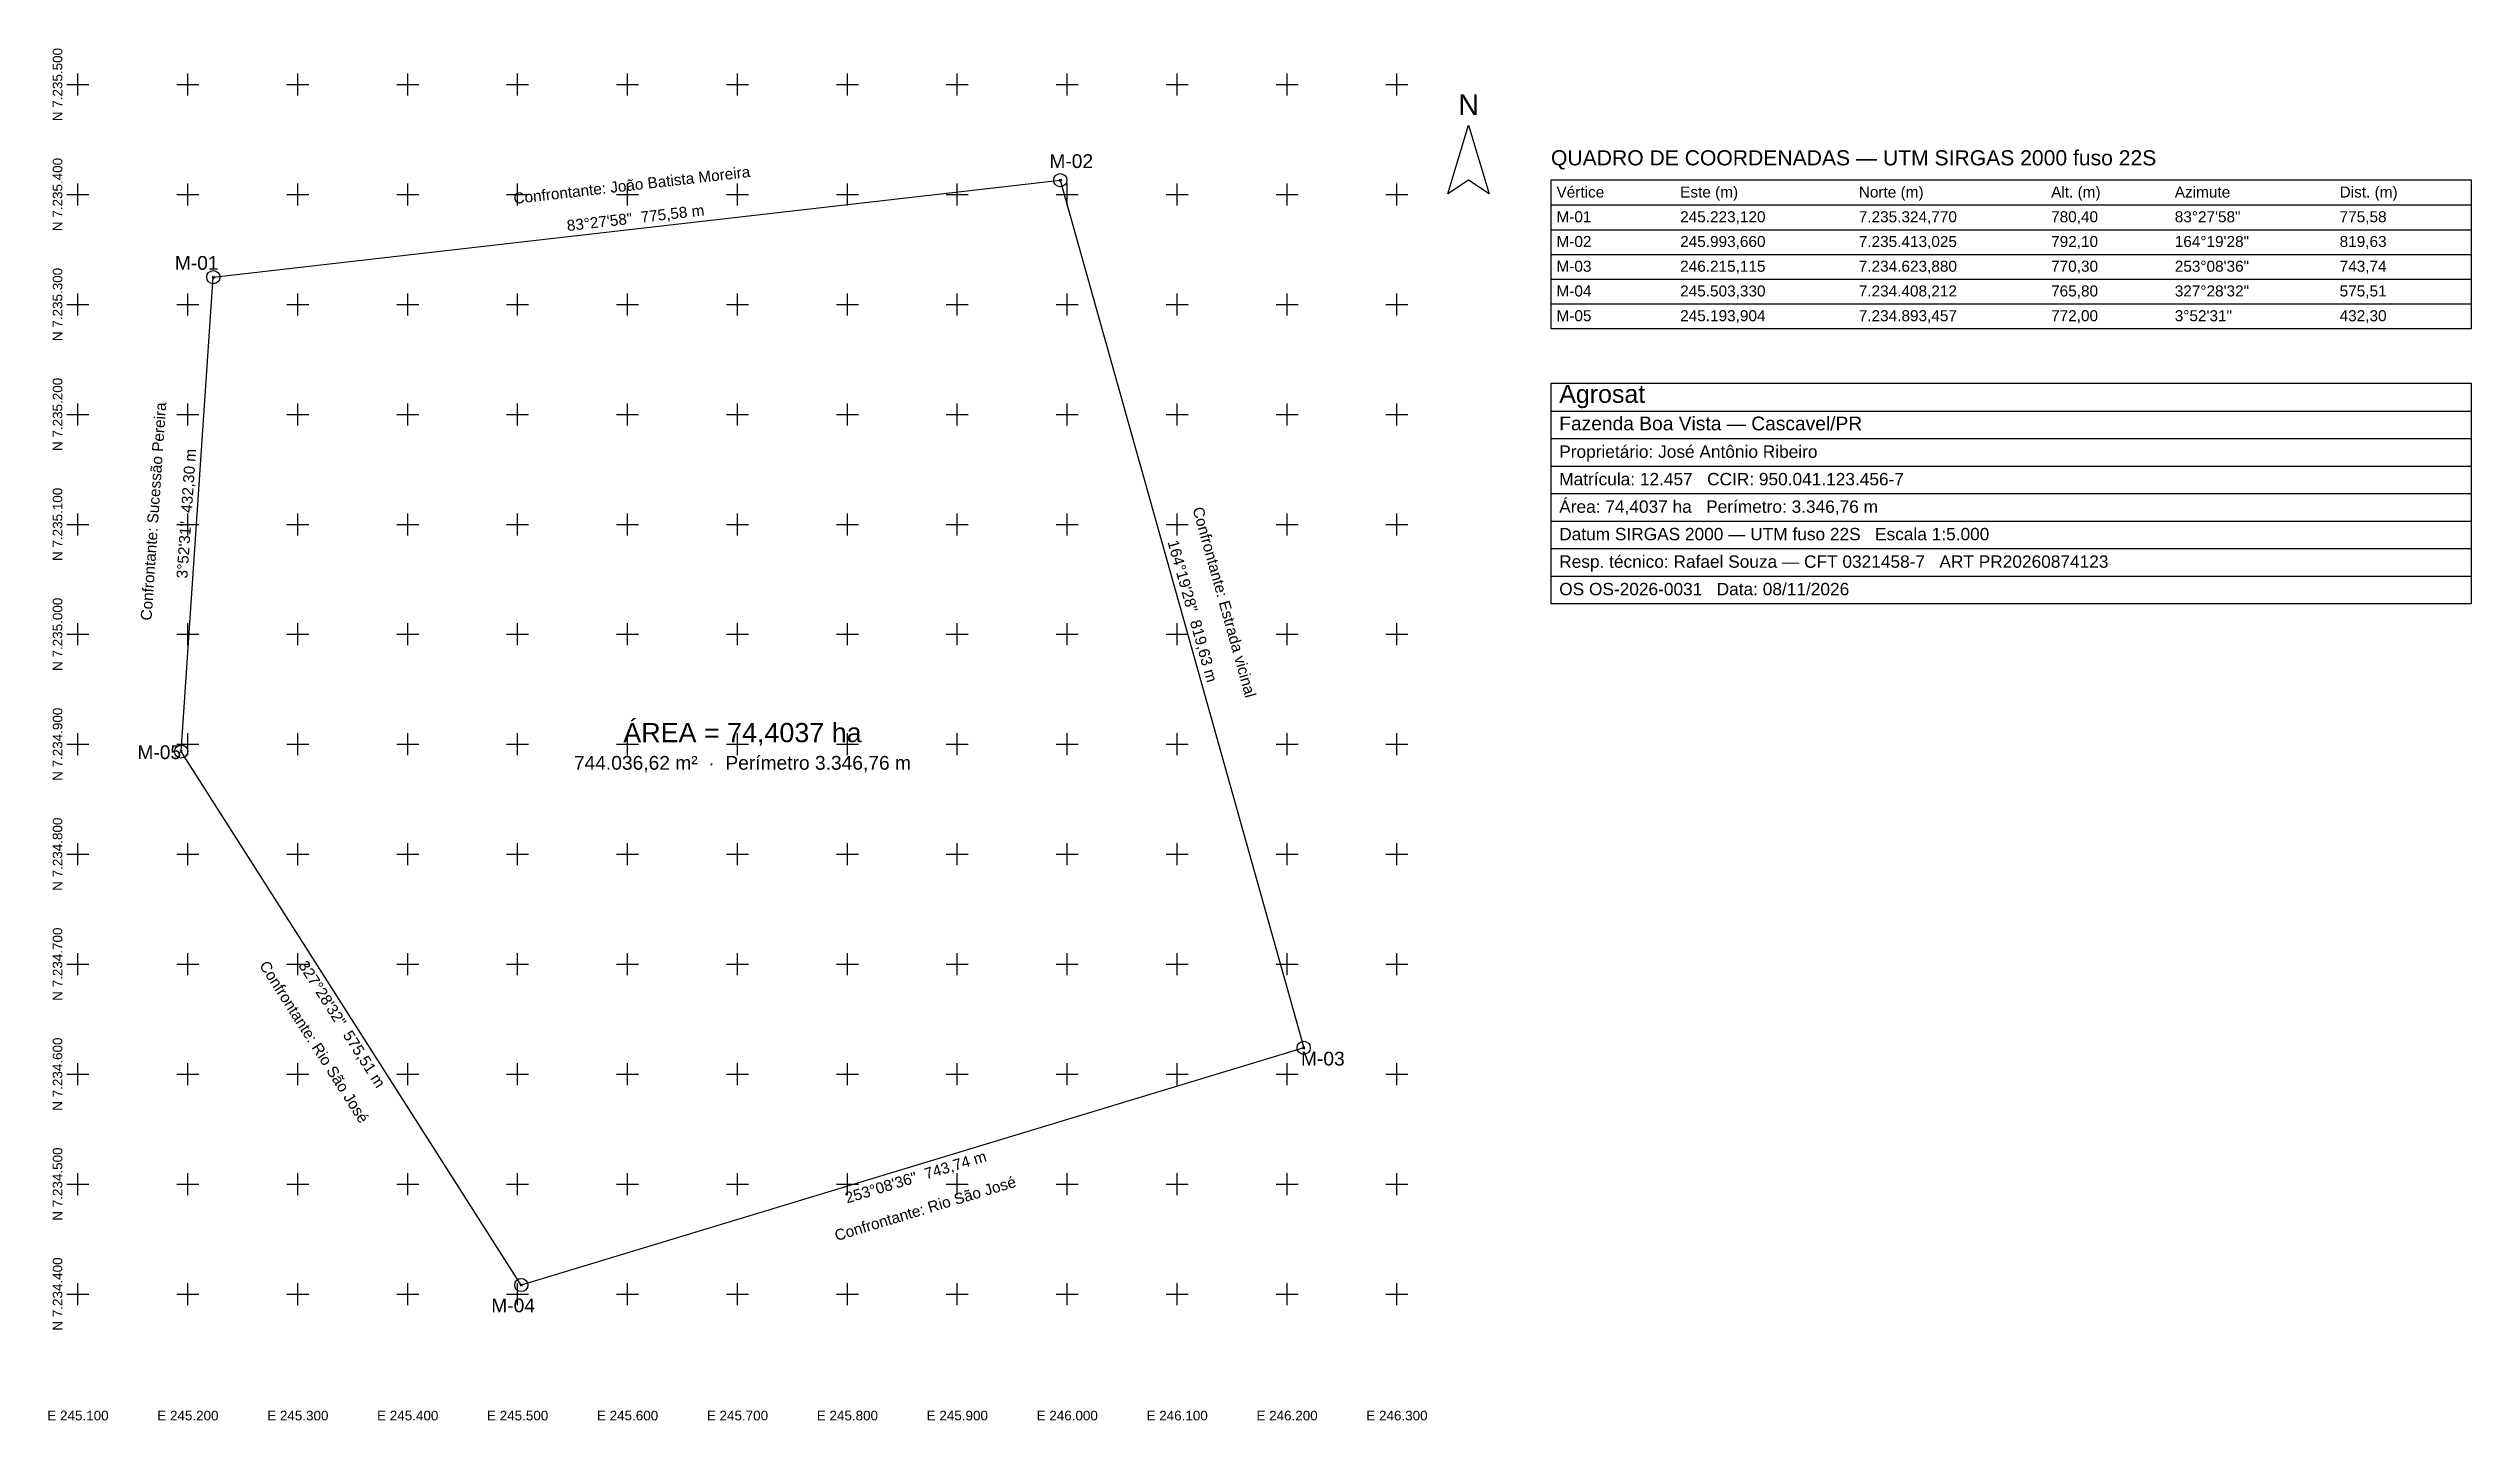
# Model space of a CAD drawing. Extents: x 245073 to 247278, y 7234285 to 7235533.
import ezdxf
from ezdxf.enums import TextEntityAlignment as Align

# ---------------------------------------------------------------- set-up
doc = ezdxf.new("R2010")
doc.units = 0
doc.header["$PDMODE"] = 35
doc.linetypes.add('DASHED', pattern=[0.75, 0.5, -0.25])
for name, color, linetype in [('TOPO-AZIMUTE-DIST', 3, 'CONTINUOUS'), ('TOPO-CARIMBO', 7, 'CONTINUOUS'), ('TOPO-CONFRONTANTES', 6, 'CONTINUOUS'), ('TOPO-NORTE', 2, 'CONTINUOUS'), ('TOPO-PERIMETRO', 1, 'CONTINUOUS'), ('TOPO-PONTOS-3D', 4, 'CONTINUOUS'), ('TOPO-QUADRICULA', 8, 'DASHED'), ('TOPO-ROTULOS', 7, 'CONTINUOUS'), ('TOPO-TABELA', 7, 'CONTINUOUS'), ('TOPO-VERTICES', 5, 'CONTINUOUS')]:
    doc.layers.add(name, color=color, linetype=linetype)
doc.styles.add('TOPO', font='arial.ttf')

msp = doc.modelspace()

# ---------------------------------------------------------------- linework, layer by layer
at = {"layer": 'TOPO-CARIMBO'}
for p, q in [((246440.115, 7235203.025), (247277.615, 7235203.025)), ((246440.115, 7235178.025), (247277.615, 7235178.025)), ((246440.115, 7235153.025), (247277.615, 7235153.025)), ((246440.115, 7235128.025), (247277.615, 7235128.025)), ((246440.115, 7235103.025), (247277.615, 7235103.025)), ((246440.115, 7235078.025), (247277.615, 7235078.025)), ((246440.115, 7235053.025), (247277.615, 7235053.025))]:
    msp.add_line(p, q, dxfattribs=at)
msp.add_lwpolyline([(246440.115, 7235028.025), (247277.615, 7235028.025), (247277.615, 7235228.025), (246440.115, 7235228.025)], close=True, dxfattribs=at)
at = {"layer": 'TOPO-NORTE'}
msp.add_lwpolyline([(246365.115, 7235463.025), (246383.865, 7235400.525), (246365.115, 7235413.025), (246346.365, 7235400.525)], close=True, dxfattribs=at)
at = {"layer": 'TOPO-PERIMETRO'}
msp.add_lwpolyline([(245223.12, 7235324.77), (245993.66, 7235413.025), (246215.115, 7234623.88), (245503.33, 7234408.212), (245193.904, 7234893.457)], close=True, dxfattribs=at)
at = {"layer": 'TOPO-PONTOS-3D'}
for p in [(245993.66, 7235413.025, 792.1), (245223.12, 7235324.77, 780.4), (245193.904, 7234893.457, 772), (246215.115, 7234623.88, 770.3), (245503.33, 7234408.212, 765.8)]:
    msp.add_point(p, dxfattribs=at)
at = {"layer": 'TOPO-QUADRICULA'}
for p, q in [((245090, 7235500), (245110, 7235500)), ((245100, 7235490), (245100, 7235510)), ((245190, 7235500), (245210, 7235500)), ((245200, 7235490), (245200, 7235510)), ((245290, 7235500), (245310, 7235500)), ((245300, 7235490), (245300, 7235510)), ((245390, 7235500), (245410, 7235500)), ((245400, 7235490), (245400, 7235510)), ((245490, 7235500), (245510, 7235500)), ((245500, 7235490), (245500, 7235510)), ((245590, 7235500), (245610, 7235500)), ((245600, 7235490), (245600, 7235510)), ((245690, 7235500), (245710, 7235500)), ((245700, 7235490), (245700, 7235510)), ((245790, 7235500), (245810, 7235500)), ((245800, 7235490), (245800, 7235510)), ((245890, 7235500), (245910, 7235500)), ((245900, 7235490), (245900, 7235510)), ((245990, 7235500), (246010, 7235500)), ((246000, 7235490), (246000, 7235510)), ((246090, 7235500), (246110, 7235500)), ((246100, 7235490), (246100, 7235510)), ((246190, 7235500), (246210, 7235500)), ((246200, 7235490), (246200, 7235510)), ((246290, 7235500), (246310, 7235500)), ((246300, 7235490), (246300, 7235510)), ((245100, 7235390), (245100, 7235410)), ((245200, 7235390), (245200, 7235410)), ((245300, 7235390), (245300, 7235410)), ((245400, 7235390), (245400, 7235410)), ((245500, 7235390), (245500, 7235410)), ((245600, 7235390), (245600, 7235410)), ((245700, 7235390), (245700, 7235410)), ((245800, 7235390), (245800, 7235410)), ((245900, 7235390), (245900, 7235410)), ((246000, 7235390), (246000, 7235410)), ((246100, 7235390), (246100, 7235410)), ((246200, 7235390), (246200, 7235410)), ((246300, 7235390), (246300, 7235410)), ((245090, 7235400), (245110, 7235400)), ((245190, 7235400), (245210, 7235400)), ((245290, 7235400), (245310, 7235400)), ((245390, 7235400), (245410, 7235400)), ((245490, 7235400), (245510, 7235400)), ((245590, 7235400), (245610, 7235400)), ((245690, 7235400), (245710, 7235400)), ((245790, 7235400), (245810, 7235400)), ((245890, 7235400), (245910, 7235400)), ((245990, 7235400), (246010, 7235400)), ((246090, 7235400), (246110, 7235400)), ((246190, 7235400), (246210, 7235400)), ((246290, 7235400), (246310, 7235400)), ((245090, 7235300), (245110, 7235300)), ((245100, 7235290), (245100, 7235310)), ((245190, 7235300), (245210, 7235300)), ((245200, 7235290), (245200, 7235310)), ((245290, 7235300), (245310, 7235300)), ((245300, 7235290), (245300, 7235310)), ((245390, 7235300), (245410, 7235300)), ((245400, 7235290), (245400, 7235310)), ((245490, 7235300), (245510, 7235300)), ((245500, 7235290), (245500, 7235310)), ((245590, 7235300), (245610, 7235300)), ((245600, 7235290), (245600, 7235310)), ((245690, 7235300), (245710, 7235300)), ((245700, 7235290), (245700, 7235310)), ((245790, 7235300), (245810, 7235300)), ((245800, 7235290), (245800, 7235310)), ((245890, 7235300), (245910, 7235300)), ((245900, 7235290), (245900, 7235310)), ((245990, 7235300), (246010, 7235300)), ((246000, 7235290), (246000, 7235310)), ((246090, 7235300), (246110, 7235300)), ((246100, 7235290), (246100, 7235310)), ((246190, 7235300), (246210, 7235300)), ((246200, 7235290), (246200, 7235310)), ((246290, 7235300), (246310, 7235300)), ((246300, 7235290), (246300, 7235310)), ((245100, 7235190), (245100, 7235210)), ((245200, 7235190), (245200, 7235210)), ((245300, 7235190), (245300, 7235210)), ((245400, 7235190), (245400, 7235210)), ((245500, 7235190), (245500, 7235210)), ((245600, 7235190), (245600, 7235210)), ((245700, 7235190), (245700, 7235210)), ((245800, 7235190), (245800, 7235210)), ((245900, 7235190), (245900, 7235210)), ((246000, 7235190), (246000, 7235210)), ((246100, 7235190), (246100, 7235210)), ((246200, 7235190), (246200, 7235210)), ((246300, 7235190), (246300, 7235210)), ((245090, 7235200), (245110, 7235200)), ((245190, 7235200), (245210, 7235200)), ((245290, 7235200), (245310, 7235200)), ((245390, 7235200), (245410, 7235200)), ((245490, 7235200), (245510, 7235200)), ((245590, 7235200), (245610, 7235200)), ((245690, 7235200), (245710, 7235200)), ((245790, 7235200), (245810, 7235200)), ((245890, 7235200), (245910, 7235200)), ((245990, 7235200), (246010, 7235200)), ((246090, 7235200), (246110, 7235200)), ((246190, 7235200), (246210, 7235200)), ((246290, 7235200), (246310, 7235200)), ((245090, 7235100), (245110, 7235100)), ((245100, 7235090), (245100, 7235110)), ((245190, 7235100), (245210, 7235100)), ((245200, 7235090), (245200, 7235110)), ((245290, 7235100), (245310, 7235100)), ((245300, 7235090), (245300, 7235110)), ((245390, 7235100), (245410, 7235100)), ((245400, 7235090), (245400, 7235110)), ((245490, 7235100), (245510, 7235100)), ((245500, 7235090), (245500, 7235110)), ((245590, 7235100), (245610, 7235100)), ((245600, 7235090), (245600, 7235110)), ((245690, 7235100), (245710, 7235100)), ((245700, 7235090), (245700, 7235110)), ((245790, 7235100), (245810, 7235100)), ((245800, 7235090), (245800, 7235110)), ((245890, 7235100), (245910, 7235100)), ((245900, 7235090), (245900, 7235110)), ((245990, 7235100), (246010, 7235100)), ((246000, 7235090), (246000, 7235110)), ((246090, 7235100), (246110, 7235100)), ((246100, 7235090), (246100, 7235110)), ((246190, 7235100), (246210, 7235100)), ((246200, 7235090), (246200, 7235110)), ((246290, 7235100), (246310, 7235100)), ((246300, 7235090), (246300, 7235110)), ((245100, 7234990), (245100, 7235010)), ((245200, 7234990), (245200, 7235010)), ((245300, 7234990), (245300, 7235010)), ((245400, 7234990), (245400, 7235010)), ((245500, 7234990), (245500, 7235010)), ((245600, 7234990), (245600, 7235010)), ((245700, 7234990), (245700, 7235010)), ((245800, 7234990), (245800, 7235010)), ((245900, 7234990), (245900, 7235010)), ((246000, 7234990), (246000, 7235010)), ((246100, 7234990), (246100, 7235010)), ((246200, 7234990), (246200, 7235010)), ((246300, 7234990), (246300, 7235010)), ((245090, 7235000), (245110, 7235000)), ((245190, 7235000), (245210, 7235000)), ((245290, 7235000), (245310, 7235000)), ((245390, 7235000), (245410, 7235000)), ((245490, 7235000), (245510, 7235000)), ((245590, 7235000), (245610, 7235000)), ((245690, 7235000), (245710, 7235000)), ((245790, 7235000), (245810, 7235000)), ((245890, 7235000), (245910, 7235000)), ((245990, 7235000), (246010, 7235000)), ((246090, 7235000), (246110, 7235000)), ((246190, 7235000), (246210, 7235000)), ((246290, 7235000), (246310, 7235000)), ((245090, 7234900), (245110, 7234900)), ((245100, 7234890), (245100, 7234910)), ((245190, 7234900), (245210, 7234900)), ((245200, 7234890), (245200, 7234910)), ((245290, 7234900), (245310, 7234900)), ((245300, 7234890), (245300, 7234910)), ((245390, 7234900), (245410, 7234900)), ((245400, 7234890), (245400, 7234910)), ((245490, 7234900), (245510, 7234900)), ((245500, 7234890), (245500, 7234910)), ((245590, 7234900), (245610, 7234900)), ((245600, 7234890), (245600, 7234910)), ((245690, 7234900), (245710, 7234900)), ((245700, 7234890), (245700, 7234910)), ((245790, 7234900), (245810, 7234900)), ((245800, 7234890), (245800, 7234910)), ((245890, 7234900), (245910, 7234900)), ((245900, 7234890), (245900, 7234910)), ((245990, 7234900), (246010, 7234900)), ((246000, 7234890), (246000, 7234910)), ((246090, 7234900), (246110, 7234900)), ((246100, 7234890), (246100, 7234910)), ((246190, 7234900), (246210, 7234900)), ((246200, 7234890), (246200, 7234910)), ((246290, 7234900), (246310, 7234900)), ((246300, 7234890), (246300, 7234910)), ((245100, 7234790), (245100, 7234810)), ((245200, 7234790), (245200, 7234810)), ((245300, 7234790), (245300, 7234810)), ((245400, 7234790), (245400, 7234810)), ((245500, 7234790), (245500, 7234810)), ((245600, 7234790), (245600, 7234810)), ((245700, 7234790), (245700, 7234810)), ((245800, 7234790), (245800, 7234810)), ((245900, 7234790), (245900, 7234810)), ((246000, 7234790), (246000, 7234810)), ((246100, 7234790), (246100, 7234810)), ((246200, 7234790), (246200, 7234810)), ((246300, 7234790), (246300, 7234810)), ((245090, 7234800), (245110, 7234800)), ((245190, 7234800), (245210, 7234800)), ((245290, 7234800), (245310, 7234800)), ((245390, 7234800), (245410, 7234800)), ((245490, 7234800), (245510, 7234800)), ((245590, 7234800), (245610, 7234800)), ((245690, 7234800), (245710, 7234800)), ((245790, 7234800), (245810, 7234800)), ((245890, 7234800), (245910, 7234800)), ((245990, 7234800), (246010, 7234800)), ((246090, 7234800), (246110, 7234800)), ((246190, 7234800), (246210, 7234800)), ((246290, 7234800), (246310, 7234800)), ((245090, 7234700), (245110, 7234700)), ((245100, 7234690), (245100, 7234710)), ((245190, 7234700), (245210, 7234700)), ((245200, 7234690), (245200, 7234710)), ((245290, 7234700), (245310, 7234700)), ((245300, 7234690), (245300, 7234710)), ((245390, 7234700), (245410, 7234700)), ((245400, 7234690), (245400, 7234710)), ((245490, 7234700), (245510, 7234700)), ((245500, 7234690), (245500, 7234710)), ((245590, 7234700), (245610, 7234700)), ((245600, 7234690), (245600, 7234710)), ((245690, 7234700), (245710, 7234700)), ((245700, 7234690), (245700, 7234710)), ((245790, 7234700), (245810, 7234700)), ((245800, 7234690), (245800, 7234710)), ((245890, 7234700), (245910, 7234700)), ((245900, 7234690), (245900, 7234710)), ((245990, 7234700), (246010, 7234700)), ((246000, 7234690), (246000, 7234710)), ((246090, 7234700), (246110, 7234700)), ((246100, 7234690), (246100, 7234710)), ((246190, 7234700), (246210, 7234700)), ((246200, 7234690), (246200, 7234710)), ((246290, 7234700), (246310, 7234700)), ((246300, 7234690), (246300, 7234710)), ((245100, 7234590), (245100, 7234610)), ((245200, 7234590), (245200, 7234610)), ((245300, 7234590), (245300, 7234610)), ((245400, 7234590), (245400, 7234610)), ((245500, 7234590), (245500, 7234610)), ((245600, 7234590), (245600, 7234610)), ((245700, 7234590), (245700, 7234610)), ((245800, 7234590), (245800, 7234610)), ((245900, 7234590), (245900, 7234610)), ((246000, 7234590), (246000, 7234610)), ((246100, 7234590), (246100, 7234610)), ((246200, 7234590), (246200, 7234610)), ((246300, 7234590), (246300, 7234610)), ((245090, 7234600), (245110, 7234600)), ((245190, 7234600), (245210, 7234600)), ((245290, 7234600), (245310, 7234600)), ((245390, 7234600), (245410, 7234600)), ((245490, 7234600), (245510, 7234600)), ((245590, 7234600), (245610, 7234600)), ((245690, 7234600), (245710, 7234600)), ((245790, 7234600), (245810, 7234600)), ((245890, 7234600), (245910, 7234600)), ((245990, 7234600), (246010, 7234600)), ((246090, 7234600), (246110, 7234600)), ((246190, 7234600), (246210, 7234600)), ((246290, 7234600), (246310, 7234600)), ((245090, 7234500), (245110, 7234500)), ((245100, 7234490), (245100, 7234510)), ((245190, 7234500), (245210, 7234500)), ((245200, 7234490), (245200, 7234510)), ((245290, 7234500), (245310, 7234500)), ((245300, 7234490), (245300, 7234510)), ((245390, 7234500), (245410, 7234500)), ((245400, 7234490), (245400, 7234510)), ((245490, 7234500), (245510, 7234500)), ((245500, 7234490), (245500, 7234510)), ((245590, 7234500), (245610, 7234500)), ((245600, 7234490), (245600, 7234510)), ((245690, 7234500), (245710, 7234500)), ((245700, 7234490), (245700, 7234510)), ((245790, 7234500), (245810, 7234500)), ((245800, 7234490), (245800, 7234510)), ((245890, 7234500), (245910, 7234500)), ((245900, 7234490), (245900, 7234510)), ((245990, 7234500), (246010, 7234500)), ((246000, 7234490), (246000, 7234510)), ((246090, 7234500), (246110, 7234500)), ((246100, 7234490), (246100, 7234510)), ((246190, 7234500), (246210, 7234500)), ((246200, 7234490), (246200, 7234510)), ((246290, 7234500), (246310, 7234500)), ((246300, 7234490), (246300, 7234510)), ((245100, 7234390), (245100, 7234410)), ((245200, 7234390), (245200, 7234410)), ((245300, 7234390), (245300, 7234410)), ((245400, 7234390), (245400, 7234410)), ((245500, 7234390), (245500, 7234410)), ((245600, 7234390), (245600, 7234410)), ((245700, 7234390), (245700, 7234410)), ((245800, 7234390), (245800, 7234410)), ((245900, 7234390), (245900, 7234410)), ((246000, 7234390), (246000, 7234410)), ((246100, 7234390), (246100, 7234410)), ((246200, 7234390), (246200, 7234410)), ((246300, 7234390), (246300, 7234410)), ((245090, 7234400), (245110, 7234400)), ((245190, 7234400), (245210, 7234400)), ((245290, 7234400), (245310, 7234400)), ((245390, 7234400), (245410, 7234400)), ((245490, 7234400), (245510, 7234400)), ((245590, 7234400), (245610, 7234400)), ((245690, 7234400), (245710, 7234400)), ((245790, 7234400), (245810, 7234400)), ((245890, 7234400), (245910, 7234400)), ((245990, 7234400), (246010, 7234400)), ((246090, 7234400), (246110, 7234400)), ((246190, 7234400), (246210, 7234400)), ((246290, 7234400), (246310, 7234400))]:
    msp.add_line(p, q, dxfattribs=at)
at = {"layer": 'TOPO-TABELA'}
for p, q in [((246440.115, 7235390.525), (247277.615, 7235390.525)), ((246440.115, 7235368.025), (247277.615, 7235368.025)), ((246440.115, 7235345.525), (247277.615, 7235345.525)), ((246440.115, 7235323.025), (247277.615, 7235323.025)), ((246440.115, 7235300.525), (247277.615, 7235300.525)), ((246440.115, 7235278.025), (247277.615, 7235278.025))]:
    msp.add_line(p, q, dxfattribs=at)
msp.add_lwpolyline([(246440.115, 7235278.025), (247277.615, 7235278.025), (247277.615, 7235413.025), (246440.115, 7235413.025)], close=True, dxfattribs=at)
at = {"layer": 'TOPO-VERTICES'}
for centre in [(245993.66, 7235413.025), (245223.12, 7235324.77), (245193.904, 7234893.457), (246215.115, 7234623.88), (245503.33, 7234408.212)]:
    msp.add_circle(centre, 6, dxfattribs=at)

# ---------------------------------------------------------------- texts
at = {"layer": 'TOPO-AZIMUTE-DIST', "style": 'TOPO'}
for s, rotation, p in [('83°27\'58"  775,58 m', 6.533988, (245607.2521, 7235378.8325)), ('3°52\'31"  432,30 m', 86.124855, (245198.5349, 7235109.7893)), ('164°19\'28"  819,63 m', -74.324473, (246114.0156, 7235021.1544)), ('327°28\'32"  575,51 m', 302.524421, (245340.1854, 7234645.4579)), ('253°08\'36"  743,74 m', 16.856598, (245862.1223, 7234506.4757))]:
    msp.add_text(s, height=10, rotation=rotation, dxfattribs=at).set_placement(p, align=Align.MIDDLE_CENTER)
at = {"layer": 'TOPO-CARIMBO', "style": 'TOPO'}
for s, height, p in [('Agrosat', 16.25, (246447.615, 7235210.525)), ('Fazenda Boa Vista — Cascavel/PR', 12.5, (246447.615, 7235185.525)), ('Proprietário: José Antônio Ribeiro', 11.25, (246447.615, 7235160.525)), ('Matrícula: 12.457   CCIR: 950.041.123.456-7', 11.25, (246447.615, 7235135.525)), ('Área: 74,4037 ha   Perímetro: 3.346,76 m', 11.25, (246447.615, 7235110.525)), ('Datum SIRGAS 2000 — UTM fuso 22S   Escala 1:5.000', 11.25, (246447.615, 7235085.525)), ('Resp. técnico: Rafael Souza — CFT 0321458-7   ART PR20260874123', 11.25, (246447.615, 7235060.525)), ('OS OS-2026-0031   Data: 08/11/2026', 11.25, (246447.615, 7235035.525))]:
    msp.add_text(s, height=height, dxfattribs=at).set_placement(p)
at = {"layer": 'TOPO-CONFRONTANTES', "style": 'TOPO'}
for s, rotation, p in [('Confrontante: João Batista Moreira', 6.533988, (245603.8383, 7235408.6377)), ('Confrontante: Sucessão Pereira', 86.124855, (245168.6035, 7235111.8168)), ('Confrontante: Estrada vicinal', -74.324473, (246142.8998, 7235029.2601)), ('Confrontante: Rio São José', 302.524421, (245314.8905, 7234629.3281)), ('Confrontante: Rio São José', 16.856598, (245870.8216, 7234477.7647))]:
    msp.add_text(s, height=10, rotation=rotation, dxfattribs=at).set_placement(p, align=Align.MIDDLE_CENTER)
at = {"layer": 'TOPO-NORTE', "style": 'TOPO'}
msp.add_text('N', height=18.75, dxfattribs=at).set_placement((246365.115, 7235481.775), align=Align.MIDDLE_CENTER)
at = {"layer": 'TOPO-QUADRICULA', "style": 'TOPO'}
for s, p in [('N 7.235.500', (245081.404, 7235500)), ('N 7.235.400', (245081.404, 7235400)), ('N 7.235.300', (245081.404, 7235300)), ('N 7.235.200', (245081.404, 7235200)), ('N 7.235.100', (245081.404, 7235100)), ('N 7.235.000', (245081.404, 7235000)), ('N 7.234.900', (245081.404, 7234900)), ('N 7.234.800', (245081.404, 7234800)), ('N 7.234.700', (245081.404, 7234700)), ('N 7.234.600', (245081.404, 7234600)), ('N 7.234.500', (245081.404, 7234500)), ('N 7.234.400', (245081.404, 7234400))]:
    msp.add_text(s, height=8.75, rotation=90, dxfattribs=at).set_placement(p, align=Align.MIDDLE_CENTER)
for s, p in [('E 245.100', (245100, 7234289.462)), ('E 245.200', (245200, 7234289.462)), ('E 245.300', (245300, 7234289.462)), ('E 245.400', (245400, 7234289.462)), ('E 245.500', (245500, 7234289.462)), ('E 245.600', (245600, 7234289.462)), ('E 245.700', (245700, 7234289.462)), ('E 245.800', (245800, 7234289.462)), ('E 245.900', (245900, 7234289.462)), ('E 246.000', (246000, 7234289.462)), ('E 246.100', (246100, 7234289.462)), ('E 246.200', (246200, 7234289.462)), ('E 246.300', (246300, 7234289.462))]:
    msp.add_text(s, height=8.75, dxfattribs=at).set_placement(p, align=Align.MIDDLE_CENTER)
at = {"layer": 'TOPO-ROTULOS', "style": 'TOPO'}
for s, height, p in [('M-02', 12.5, (246003.6363, 7235430.3591)), ('M-01', 12.5, (245207.9587, 7235337.8136)), ('ÁREA = 74,4037 ha', 17.5, (245704.5095, 7234910.6185)), ('M-05', 12.5, (245173.9153, 7234892.7852)), ('744.036,62 m²  ·  Perímetro 3.346,76 m', 12.5, (245704.5095, 7234883.1185)), ('M-03', 12.5, (246232.5535, 7234614.0872)), ('M-04', 12.5, (245495.8953, 7234389.6452))]:
    msp.add_text(s, height=height, dxfattribs=at).set_placement(p, align=Align.MIDDLE_CENTER)
at = {"layer": 'TOPO-TABELA', "style": 'TOPO'}
for s, height, p in [('QUADRO DE COORDENADAS — UTM SIRGAS 2000 fuso 22S', 13.75, (246440.115, 7235426.525)), ('Vértice', 10, (246445.115, 7235397.275)), ('Este (m)', 10, (246557.615, 7235397.275)), ('Norte (m)', 10, (246720.115, 7235397.275)), ('Alt. (m)', 10, (246895.115, 7235397.275)), ('Azimute', 10, (247007.615, 7235397.275)), ('Dist. (m)', 10, (247157.615, 7235397.275)), ('M-01', 10, (246445.115, 7235374.775)), ('245.223,120', 10, (246557.615, 7235374.775)), ('7.235.324,770', 10, (246720.115, 7235374.775)), ('780,40', 10, (246895.115, 7235374.775)), ('83°27\'58"', 10, (247007.615, 7235374.775)), ('775,58', 10, (247157.615, 7235374.775)), ('M-02', 10, (246445.115, 7235352.275)), ('245.993,660', 10, (246557.615, 7235352.275)), ('7.235.413,025', 10, (246720.115, 7235352.275)), ('792,10', 10, (246895.115, 7235352.275)), ('164°19\'28"', 10, (247007.615, 7235352.275)), ('819,63', 10, (247157.615, 7235352.275)), ('M-03', 10, (246445.115, 7235329.775)), ('246.215,115', 10, (246557.615, 7235329.775)), ('7.234.623,880', 10, (246720.115, 7235329.775)), ('770,30', 10, (246895.115, 7235329.775)), ('253°08\'36"', 10, (247007.615, 7235329.775)), ('743,74', 10, (247157.615, 7235329.775)), ('M-04', 10, (246445.115, 7235307.275)), ('245.503,330', 10, (246557.615, 7235307.275)), ('7.234.408,212', 10, (246720.115, 7235307.275)), ('765,80', 10, (246895.115, 7235307.275)), ('327°28\'32"', 10, (247007.615, 7235307.275)), ('575,51', 10, (247157.615, 7235307.275)), ('M-05', 10, (246445.115, 7235284.775)), ('245.193,904', 10, (246557.615, 7235284.775)), ('7.234.893,457', 10, (246720.115, 7235284.775)), ('772,00', 10, (246895.115, 7235284.775)), ('3°52\'31"', 10, (247007.615, 7235284.775)), ('432,30', 10, (247157.615, 7235284.775))]:
    msp.add_text(s, height=height, dxfattribs=at).set_placement(p)

doc.saveas('drawing.dxf')
